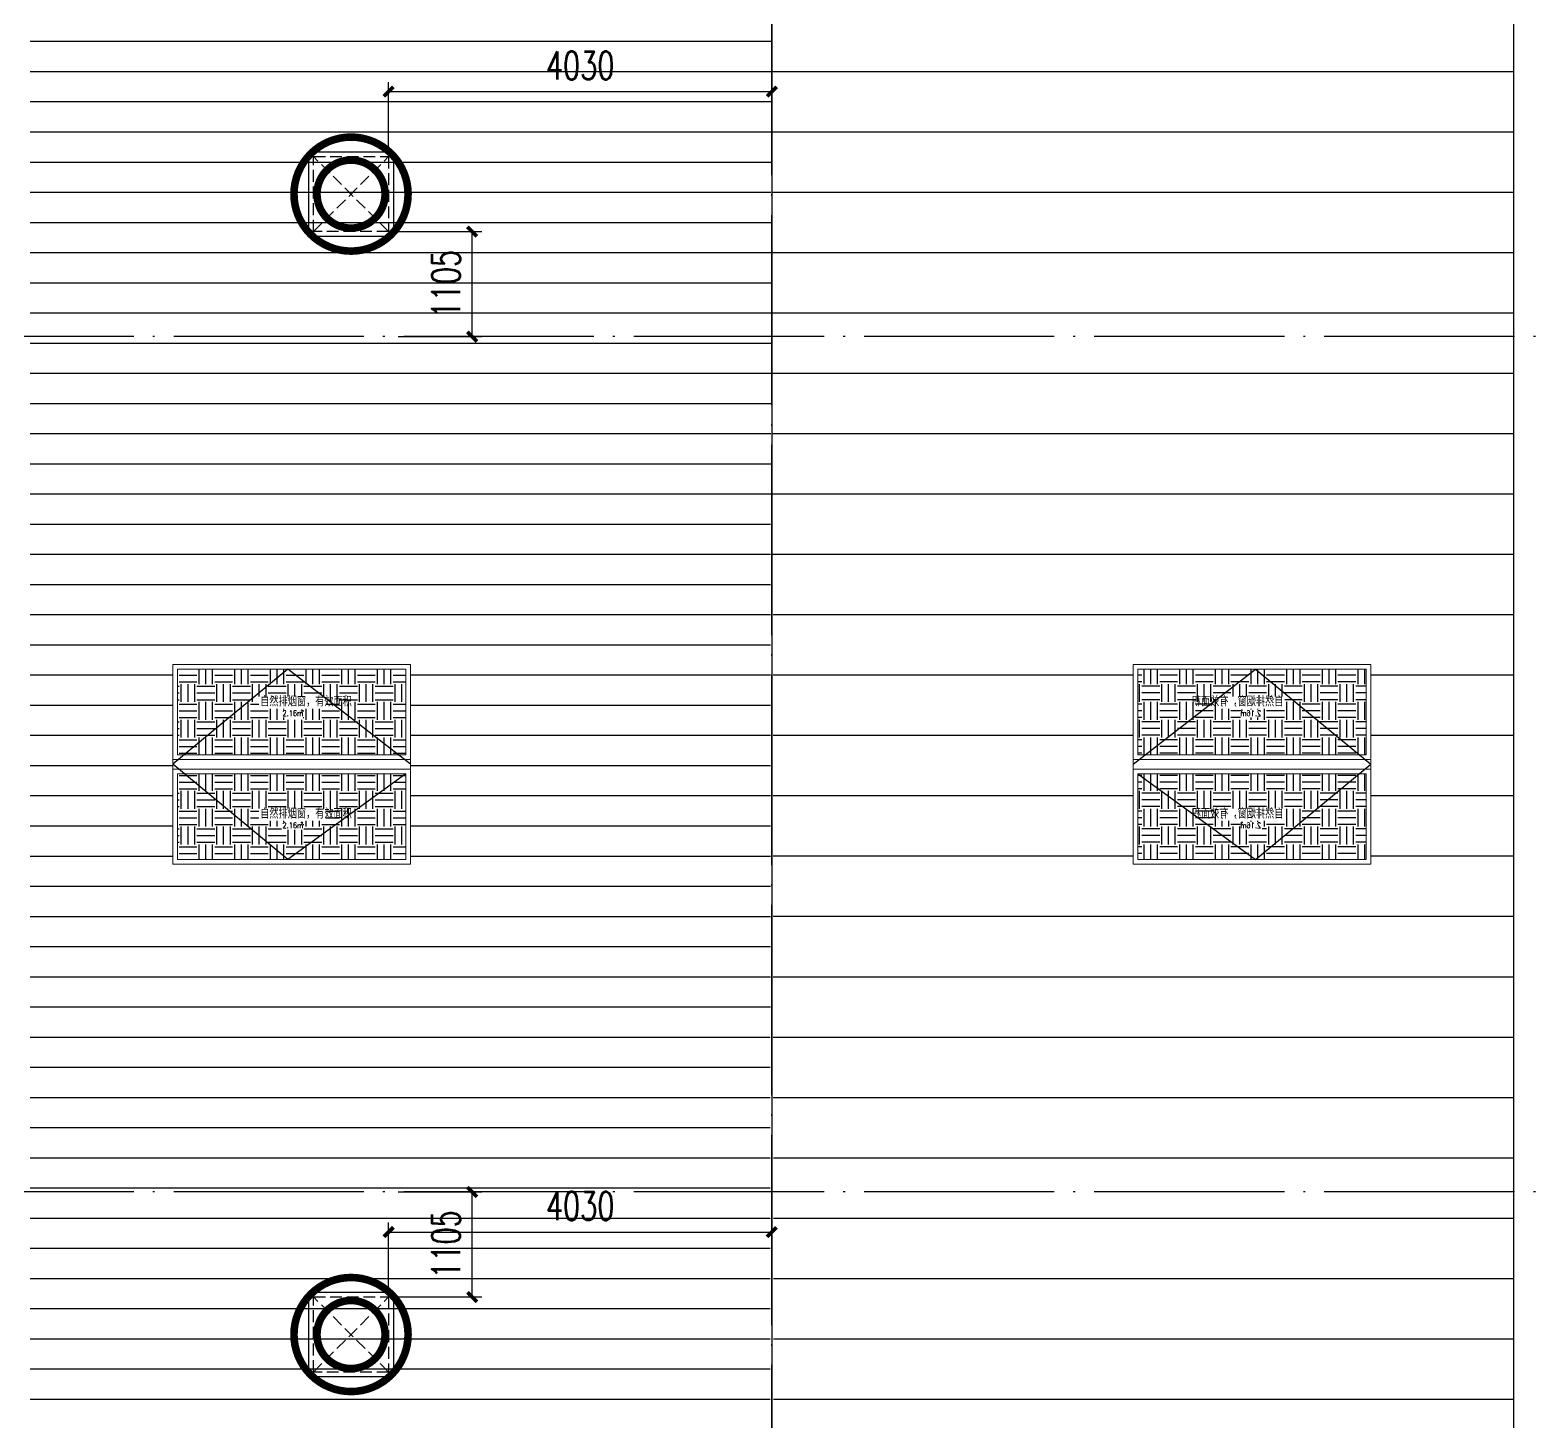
# Model space of a CAD drawing. Extents: x -555607 to 460190, y 498714 to 1664455.
# Drawn here: x 322996 to 338821, y 802400 to 817046 of the extents above; entities that cross this region are included whole.
import ezdxf

# ---------------------------------------------------------------- set-up
doc = ezdxf.new("R2010")
doc.units = 0
doc.header["$LTSCALE"] = 1000
doc.header["$MEASUREMENT"] = 0
for name, pattern in [('DASH', [0.35, 0.25, -0.1]), ('DOTE', [2.42, 2, -0.2, 0.02, -0.2]), ('HIDDEN', [9.525, 6.35, -3.175])]:
    doc.linetypes.add(name, pattern=pattern)
doc.layers.get('Defpoints').update_dxf_attribs({"color": 210})
for name, color, linetype in [('A-AXIS-DOTE', 14, 'DOTE'), ('A-AXIS-DP', 126, 'Continuous'), ('A-HATCH-2', 251, 'Continuous'), ('A-LIN-V', 9, 'Continuous'), ('A-SFCE', 30, 'Continuous'), ('A-WINDOW', 8, 'Continuous'), ('SPACE', 7, 'Continuous'), ('SPACE_HATCH', 8, 'Continuous'), ('参考线', 8, 'Continuous'), ('外框', 1, 'HIDDEN'), ('暖通', 7, 'Continuous')]:
    doc.layers.add(name, color=color, linetype=linetype)
doc.layers.add('成型线', color=3, linetype='Continuous', lineweight=18)
doc.styles.add('_TCH_DIM_T3', font='SIMPLEX', dxfattribs={"width": 0.705882, "bigfont": 'GBCBIG'})
doc.styles.add('_TCH_SPACE', font='SIMPLEX', dxfattribs={"height": 5, "bigfont": 'GBCBIG'})
doc.dimstyles.new('_TCH_ARCH&&100', dxfattribs={"dimtxt": 297.5, "dimasz": 100, "dimexe": 100, "dimexo": 100, "dimgap": 126.25, "dimtad": 1, "dimdec": 0, "dimzin": 0, "dimdsep": 46, "dimtxsty": '_TCH_DIM_T3', "dimblk": 'ARCHTICK', "dimcen": 0.09, "dimclrt": 7, "dimazin": 2, "dimtfac": 1, "dimtdec": 0, "dimtix": 1, "dimtmove": 2, "dimatfit": 3, "dimfxl": 100, "dimtolj": 1, "dimtzin": 0, "dimarcsym": 0})
pattern_1 = [(0, (0, 0), (187.5, 187.5), [187.5, -187.5]), (0, (0, 70.31), (187.5, 187.5), [187.5, -187.5]), (0, (0, 140.62), (187.5, 187.5), [187.5, -187.5]), (90, (23.44, 164.06), (-187.5, 187.5), [187.5, -187.5]), (90, (93.75, 164.06), (-187.5, 187.5), [187.5, -187.5]), (90, (164.06, 164.06), (-187.5, 187.5), [187.5, -187.5])]

# ---------------------------------------------------------------- blocks, each defined once
blk = doc.blocks.new('44')
blk.add_wipeout([(277446, 745270), (279946, 745270), (279946, 747370), (277446, 747370)]).dxf.layer = '参考线'
at = {"layer": 'SPACE_HATCH'}
h = blk.add_hatch(dxfattribs=at)
h.set_pattern_fill('土壤', color=250, scale=50, style=0)
h.set_pattern_definition(pattern_1)
h.paths.add_polyline_path([(277496, 746420), (279896, 746420), (279896, 747320), (277496, 747320)])
h.paths.add_polyline_path([(278352, 746904), (279057, 746904), (279057, 747034), (278352, 747034)])
h.paths.add_polyline_path([(278591, 746811), (278817, 746811), (278817, 746895), (278591, 746895)])
h = blk.add_hatch(dxfattribs=at)
h.set_pattern_fill('土壤', color=250, scale=50, style=0)
h.set_pattern_definition(pattern_1)
h.paths.add_polyline_path([(277496, 746220), (279896, 746220), (279896, 745320), (277496, 745320)])
h.paths.add_polyline_path([(278352, 745724), (279057, 745724), (279057, 745854), (278352, 745854)])
h.paths.add_polyline_path([(278591, 745631), (278817, 745631), (278817, 745715), (278591, 745715)])
at = {"layer": '外框', "color": 250}
for points in [[(279946, 746320), (278658, 747320), (277446, 746320)], [(279896, 746220), (278658, 745320), (277446, 746320)]]:
    blk.add_lwpolyline(points, dxfattribs=at)
at = {"layer": '成型线', "color": 8}
for p, q in [((279946, 745270), (279946, 747370)), ((277446, 746370), (279946, 746370)), ((277496, 746420), (279896, 746420)), ((277446, 746270), (279946, 746270)), ((277496, 746220), (279896, 746220))]:
    blk.add_line(p, q, dxfattribs=at)
for points in [[(279946, 745270), (277446, 745270), (277446, 747370), (279946, 747370)], [(277496, 746420), (277496, 747320), (279896, 747320), (279896, 746420)], [(279896, 746220), (279896, 745320), (277496, 745320), (277496, 746220)]]:
    blk.add_lwpolyline(points, dxfattribs=at)
at = {"layer": 'SPACE', "color": 250, "style": '_TCH_SPACE'}
for p in [(278365, 746930), (278365, 745750)]:
    blk.add_text('自然排烟窗，有效面积', height=96.5, dxfattribs=at).set_placement(p)
at = {"layer": 'SPACE', "color": 250, "style": '_TCH_SPACE', "width": 0.705882}
for s, height, p in [('2.16m', 59.5, (278600, 746828)), ('2', 29.8, (278792, 746863)), ('2.16m', 59.5, (278600, 745648)), ('2', 29.8, (278792, 745683))]:
    blk.add_text(s, height=height, dxfattribs=at).set_placement(p)
blk = doc.blocks.new('nr3453464')
at = {"layer": 'A-LIN-V'}
blk.add_blockref('44', (14050, 72000), dxfattribs=at)
at = {"layer": 'A-LIN-V', "xscale": -0.9999999999999998}
blk.add_blockref('44', (581542, 72000), dxfattribs=at)
blk = doc.blocks.new('242343243')
at = {"layer": 'A-WINDOW'}
blk.add_blockref('nr3453464', (33000, -9000), dxfattribs=at)
blk = doc.blocks.new('fengji')
at = {"layer": '暖通', "color": 7, "linetype": 'DASH', "ltscale": 0.5}
for p, q in [((-395, 395), (395, -395)), ((395, 395), (-395, -395))]:
    blk.add_line(p, q, dxfattribs=at)
at = {"layer": '暖通', "color": 7, "const_width": 79.8}
for points in [[(0, -600, -1), (0, 600, -1)], [(0, -600, 1), (0, 600, 1)]]:
    blk.add_lwpolyline(points, format="xyb", dxfattribs=at)
at = {"layer": '暖通', "color": 7, "ltscale": 0.5}
blk.add_lwpolyline([(-445, 445), (445, 445), (445, -445), (-445, -445)], close=True, dxfattribs=at)
at = {"layer": '暖通', "color": 7, "linetype": 'DASH', "const_width": 79.8}
for points in [[(0, -358, -1), (0, 358, -1)], [(0, -358, 1), (0, 358, 1)]]:
    blk.add_lwpolyline(points, format="xyb", dxfattribs=at)
at = {"layer": '暖通', "color": 7, "linetype": 'DASH', "ltscale": 0.5}
blk.add_lwpolyline([(-395, 395), (395, 395), (395, -395), (-395, -395)], close=True, dxfattribs=at)
blk = doc.blocks.new('_ArchTick')
at = {"color": 0, "linetype": 'ByBlock', "const_width": 0.4}
blk.add_lwpolyline([(-0.5, -0.5), (0.5, 0.5)], dxfattribs=at)
blk = doc.blocks.new('*D639')
at = {"layer": 'A-AXIS-DP', "color": 0, "lineweight": -2, "transparency": 16777216}
for p, q in [((326866, 814925), (327745, 814925)), ((327645, 813820), (327645, 814925)), ((326866, 813820), (327745, 813820))]:
    blk.add_line(p, q, dxfattribs=at)
at = {"layer": 'Defpoints', "color": 0, "transparency": 16777216}
for p in [(326766, 814925), (327645, 814925), (326766, 813820)]:
    blk.add_point(p, dxfattribs=at)
at = {"layer": 'A-AXIS-DP', "color": 0, "lineweight": -2, "transparency": 16777216, "xscale": 100, "yscale": 100, "zscale": 100}
for p, rotation in [((327645, 814925), 90), ((327645, 813820), 270)]:
    blk.add_blockref('_ArchTick', p, dxfattribs=dict(at, rotation=rotation))
at = {"layer": 'A-AXIS-DP', "color": 7, "transparency": 16777216, "insert": (327370, 814372), "char_height": 297.5, "attachment_point": 5, "rotation": 90, "style": '_TCH_DIM_T3'}
blk.add_mtext('\\A1;1105', dxfattribs=at)
blk = doc.blocks.new('*D640')
at = {"layer": 'A-AXIS-DP', "color": 0, "lineweight": -2, "transparency": 16777216}
for p, q in [((326766, 815815), (326766, 816498)), ((330796, 815815), (330796, 816498)), ((326766, 816398), (330796, 816398))]:
    blk.add_line(p, q, dxfattribs=at)
at = {"layer": 'Defpoints', "color": 0, "transparency": 16777216}
for p in [(330796, 816398), (326766, 815715), (330796, 815715)]:
    blk.add_point(p, dxfattribs=at)
at = {"layer": 'A-AXIS-DP', "color": 0, "lineweight": -2, "transparency": 16777216, "xscale": 100, "yscale": 100, "zscale": 100, "rotation": 180}
blk.add_blockref('_ArchTick', (326766, 816398), dxfattribs=at)
at = {"layer": 'A-AXIS-DP', "color": 0, "lineweight": -2, "transparency": 16777216, "xscale": 100, "yscale": 100, "zscale": 100}
blk.add_blockref('_ArchTick', (330796, 816398), dxfattribs=at)
at = {"layer": 'A-AXIS-DP', "color": 7, "transparency": 16777216, "insert": (328781, 816673), "char_height": 297.5, "attachment_point": 5, "style": '_TCH_DIM_T3'}
blk.add_mtext('\\A1;4030', dxfattribs=at)
blk = doc.blocks.new('*D649')
at = {"layer": 'A-AXIS-DP', "color": 0, "lineweight": -2, "transparency": 16777216}
for p, q in [((326766, 803815), (326766, 804498)), ((326766, 804398), (330796, 804398)), ((330796, 803815), (330796, 804498))]:
    blk.add_line(p, q, dxfattribs=at)
at = {"layer": 'Defpoints', "color": 0, "transparency": 16777216}
for p in [(330796, 804398), (326766, 803715), (330796, 803715)]:
    blk.add_point(p, dxfattribs=at)
at = {"layer": 'A-AXIS-DP', "color": 0, "lineweight": -2, "transparency": 16777216, "xscale": 100, "yscale": 100, "zscale": 100, "rotation": 180}
blk.add_blockref('_ArchTick', (326766, 804398), dxfattribs=at)
at = {"layer": 'A-AXIS-DP', "color": 0, "lineweight": -2, "transparency": 16777216, "xscale": 100, "yscale": 100, "zscale": 100}
blk.add_blockref('_ArchTick', (330796, 804398), dxfattribs=at)
at = {"layer": 'A-AXIS-DP', "color": 7, "transparency": 16777216, "insert": (328781, 804673), "char_height": 297.5, "attachment_point": 5, "style": '_TCH_DIM_T3'}
blk.add_mtext('\\A1;4030', dxfattribs=at)
blk = doc.blocks.new('*D650')
at = {"layer": 'A-AXIS-DP', "color": 0, "lineweight": -2, "transparency": 16777216}
for p, q in [((326866, 804820), (327745, 804820)), ((327645, 803715), (327645, 804820)), ((326866, 803715), (327745, 803715))]:
    blk.add_line(p, q, dxfattribs=at)
at = {"layer": 'Defpoints', "color": 0, "transparency": 16777216}
for p in [(326766, 804820), (327645, 804820), (326766, 803715)]:
    blk.add_point(p, dxfattribs=at)
at = {"layer": 'A-AXIS-DP', "color": 0, "lineweight": -2, "transparency": 16777216, "xscale": 100, "yscale": 100, "zscale": 100}
for p, rotation in [((327645, 804820), 90), ((327645, 803715), 270)]:
    blk.add_blockref('_ArchTick', p, dxfattribs=dict(at, rotation=rotation))
at = {"layer": 'A-AXIS-DP', "color": 7, "transparency": 16777216, "insert": (327370, 804267), "char_height": 297.5, "attachment_point": 5, "rotation": 90, "style": '_TCH_DIM_T3'}
blk.add_mtext('\\A1;1105', dxfattribs=at)
blk = doc.blocks.new('2312321321')
at = {"layer": '暖通', "rotation": 180}
for p in [(326370.8, 815320), (326370.8, 803320)]:
    blk.add_blockref('fengji', p, dxfattribs=at)
at = {"layer": 'A-AXIS-DP'}
for p1, p2, distance, picture, middle in [((326765.8, 815715), (330795.8, 815715), 682.9, '*D640', (328780.8, 816672.9)), ((326765.8, 813820), (326765.8, 814925), -879.2, '*D639', (327370, 814372.5)), ((326765.8, 803715), (330795.8, 803715), 682.9, '*D649', (328780.8, 804672.9)), ((326765.8, 803715), (326765.8, 804820), -879.2, '*D650', (327370, 804267.5))]:
    dim = blk.add_aligned_dim(p1=p1, p2=p2, distance=distance, dimstyle='_TCH_ARCH&&100', dxfattribs=at)
    dim.commit()
    dim.dimension.update_dxf_attribs({"geometry": picture, "text_midpoint": middle})

msp = doc.modelspace()

# ---------------------------------------------------------------- hatches: boundary and pattern name
at = {"layer": 'A-HATCH-2'}
h = msp.add_hatch(dxfattribs=at)
h.set_pattern_fill('ANSI31', color=250, scale=200, angle=135)
h.set_pattern_definition([(180, (0, 0), (-3e-14, -317.5), [])])
h.paths.add_polyline_path([(322995.8, 832220), (330795.8, 832220), (330795.8, 830430), (330741, 746374.3), (330795.8, 741420), (322995.8, 741420)])
h = msp.add_hatch(dxfattribs=at)
h.set_pattern_fill('ANSI31', color=250, scale=400, angle=135)
h.set_pattern_definition([(180, (0, 0), (-6e-14, -635), [])])
h.paths.add_polyline_path([(338595.8, 832220), (330795.8, 832220), (330795.8, 830430), (330850.6, 746374.3), (330795.8, 741420), (338595.8, 741420)])

# ---------------------------------------------------------------- linework, layer by layer
at = {"layer": 'A-AXIS-DOTE', "color": 250}
for p, q in [((330795.8, 735660), (330795.8, 841482.3)), ((355545.8, 813820), (237953.6, 813820)), ((355545.8, 804820), (237953.6, 804820))]:
    msp.add_line(p, q, dxfattribs=at)
at = {"layer": 'A-LIN-V', "color": 8}
msp.add_lwpolyline([(338595.8, 832220), (338595.8, 741420)], dxfattribs=at)
at = {"layer": 'A-SFCE', "color": 8}
msp.add_line((330795.8, 832220), (330795.8, 741420), dxfattribs=at)

# ---------------------------------------------------------------- next in the draw order: block references
at = {"layer": 'A-WINDOW'}
msp.add_blockref('242343243', (0, 0), dxfattribs=at)

# ---------------------------------------------------------------- next in the draw order: block references
at = {"layer": '暖通', "color": 7}
msp.add_blockref('2312321321', (0, 0), dxfattribs=at)

doc.saveas('drawing.dxf')
